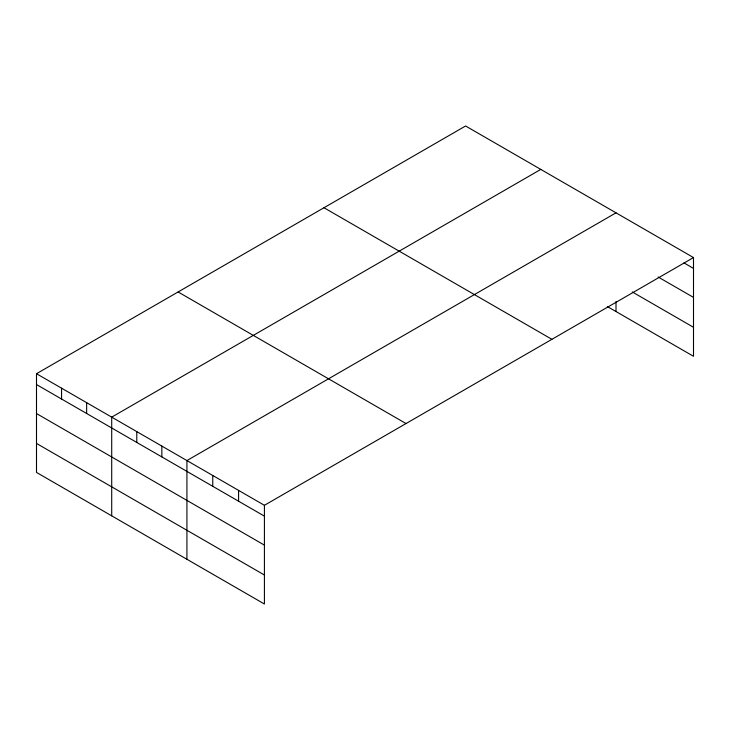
<?xml version="1.0" encoding="UTF-8"?>
<svg xmlns="http://www.w3.org/2000/svg" width="730" height="730" viewBox="0 0 730 730"><rect width="100%" height="100%" fill="white"/><g stroke="black" fill="none" stroke-linecap="round" stroke-linejoin="round"><path stroke-width="1.09" d="M693.5 257.571L264.415 505.306L264.415 604.011L36.5 472.429L36.5 373.714L465.585 125.989L693.5 257.571L693.5 356.286L607.333 306.536M540.793 169.406L111.708 417.14L111.708 515.855M616.01 212.832L186.926 460.566L186.926 559.271M683.937 262.882L693.5 268.403M658.104 276.971L693.5 297.402M632.271 291.936L693.5 327.286M323.983 207.74L551.898 339.322M178.102 291.963L406.017 423.555M36.5 373.714L264.415 505.306M36.5 384.546L264.415 516.128M36.5 413.545L264.415 545.137M36.5 443.429L264.415 575.012M616.01 301.508L616.01 311.546M238.582 490.387L238.582 501.218M212.758 475.476L212.758 486.308M161.85 446.085L161.85 456.916M136.784 431.613L136.784 442.444M86.642 402.668L86.642 413.499M61.566 388.187L61.566 399.018"/></g></svg>
